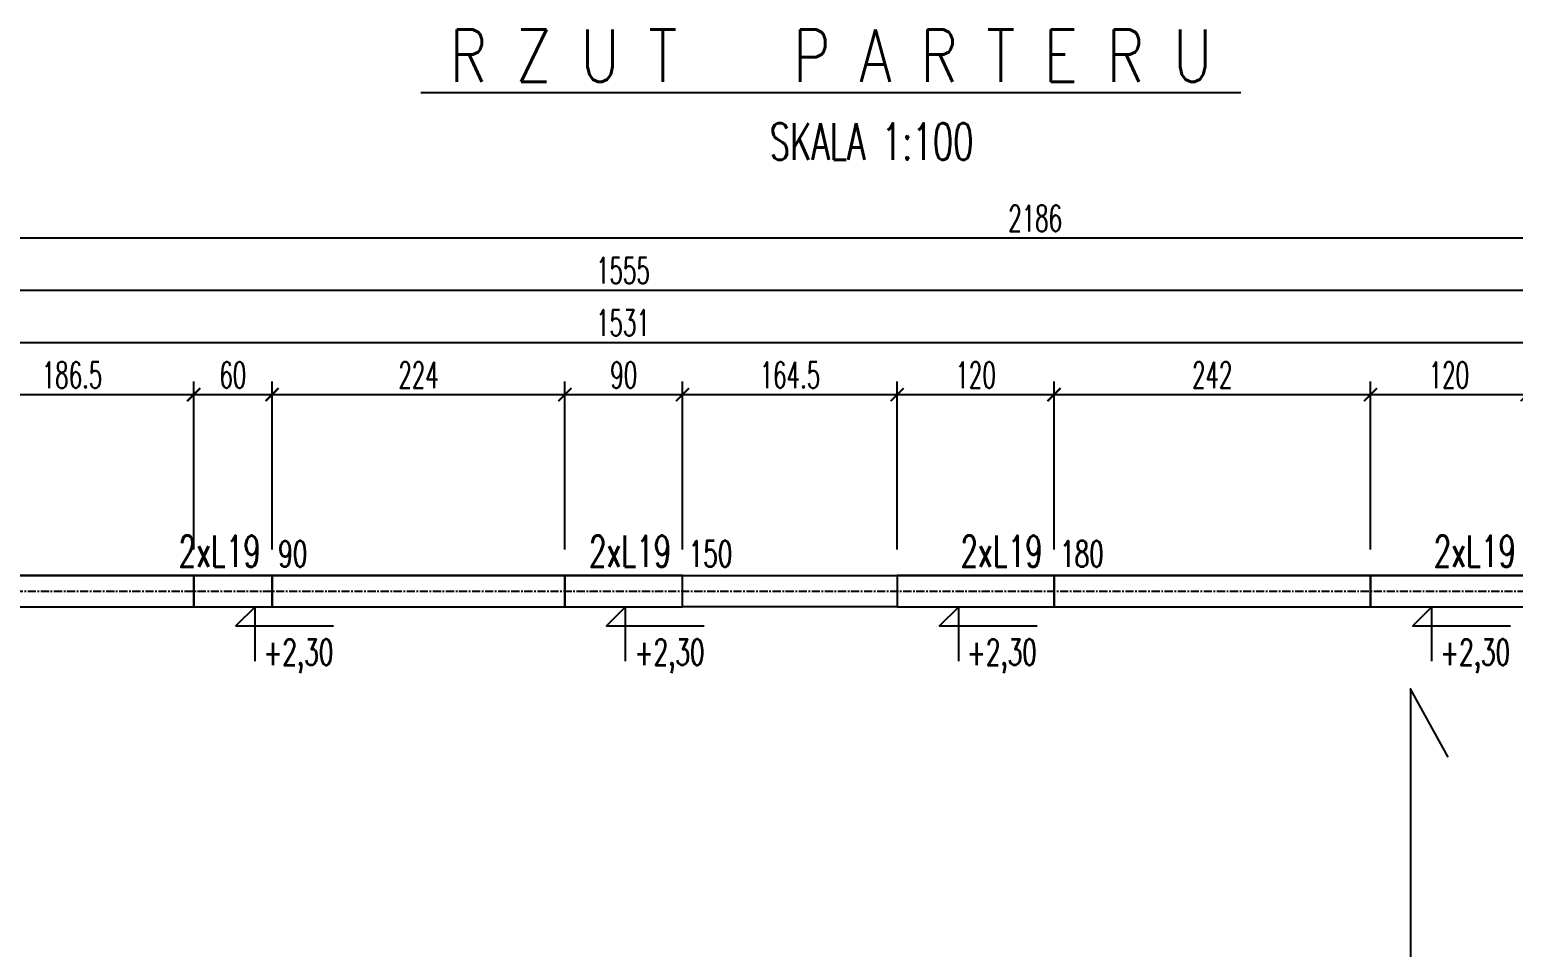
# Model space of a CAD drawing. Header units: millimetres. Extents: x -24587 to 33255, y -70862 to 32.
# Drawn here: x 26120 to 27256, y -60876 to -60174 of the extents above; entities that cross this region are included whole.
import ezdxf
from ezdxf.enums import TextEntityAlignment as Align

# ---------------------------------------------------------------- set-up
doc = ezdxf.new("R2010")
doc.units = ezdxf.units.MM
doc.header["$LTSCALE"] = 5
doc.linetypes.add('CENTER', pattern=[2, 1.25, -0.25, 0.25, -0.25])
doc.layers.get('Defpoints').update_dxf_attribs({"color": 251})
for name, color, linetype in [('K-NADPROŻA', 61, 'Continuous'), ('K-OSIE', 9, 'CENTER'), ('K-SCIANY', 2, 'Continuous'), ('K-STROPY', 161, 'Continuous'), ('K-TEXT 2.4mm', 71, 'Continuous'), ('K-TEXT 2.8mm', 101, 'Continuous'), ('K-TEXT 2mm', 254, 'Continuous'), ('K-TEXT 4mm', 4, 'Continuous'), ('K-WYMIARY', 1, 'Continuous')]:
    doc.layers.add(name, color=color, linetype=linetype)
doc.styles.add('text 2.4mm', font='romans.shx', dxfattribs={"width": 0.65})
doc.styles.add('text 2.8mm', font='romans.shx', dxfattribs={"width": 0.65})
doc.styles.add('text 2mm', font='romans.shx', dxfattribs={"width": 0.65})
doc.styles.add('text 4mm', font='romans.shx', dxfattribs={"width": 0.8})
doc.styles.add('WYM1', font='romanszb.shx', dxfattribs={"width": 0.6})
doc.dimstyles.new('CM100', dxfattribs={"dimscale": 5, "dimtxt": 2, "dimasz": 1, "dimexe": 1, "dimexo": 2, "dimgap": 0.5, "dimtad": 1, "dimrnd": 0.5, "dimdsep": 46, "dimtxsty": 'WYM1', "dimblk": 'OBLIQUE', "dimcen": 0, "dimdle": 1, "dimclrd": 253, "dimclre": 251, "dimclrt": 30, "dimadec": 0, "dimazin": 0, "dimtfac": 1, "dimtix": 1, "dimtmove": 0, "dimatfit": 0, "dimfxl": 1, "dimtfillclr": 256, "dimtolj": 1, "dimarcsym": 0})

# ---------------------------------------------------------------- blocks, each defined once
blk = doc.blocks.new('A$C5f19c05e')
blk.add_lwpolyline([(-358, 0), (2387.8, 0)])
blk = doc.blocks.new('_ArchTick')
at = {"color": 0, "linetype": 'ByBlock', "const_width": 0.15}
blk.add_lwpolyline([(-0.5, -0.5), (0.5, 0.5)], dxfattribs=at)
blk = doc.blocks.new('*D402')
at = {"layer": 'Defpoints', "color": 0, "transparency": 16777216}
for p in [(25796.6, -60223.4), (27982.6, -60223.4), (27982.6, -60333)]:
    blk.add_point(p, dxfattribs=at)
at = {"layer": 'K-WYMIARY', "color": 251, "lineweight": -2, "transparency": 16777216}
for p, q in [((25796.6, -60243.4), (25796.6, -60343)), ((27982.6, -60243.4), (27982.6, -60343))]:
    blk.add_line(p, q, dxfattribs=at)
at = {"layer": 'K-WYMIARY', "color": 253, "lineweight": -2, "transparency": 16777216}
blk.add_line((25786.6, -60333), (27992.6, -60333), dxfattribs=at)
at = {"layer": 'K-WYMIARY', "color": 253, "lineweight": -2, "transparency": 16777216, "xscale": 10, "yscale": 10, "zscale": 10, "rotation": 180}
blk.add_blockref('_ArchTick', (25796.6, -60333), dxfattribs=at)
at = {"layer": 'K-WYMIARY', "color": 253, "lineweight": -2, "transparency": 16777216, "xscale": 10, "yscale": 10, "zscale": 10}
blk.add_blockref('_ArchTick', (27982.6, -60333), dxfattribs=at)
at = {"layer": 'K-WYMIARY', "color": 30, "transparency": 16777216, "insert": (26889.6, -60318), "char_height": 20, "attachment_point": 5, "style": 'WYM1'}
blk.add_mtext('\\A1;2186', dxfattribs=at)
blk = doc.blocks.new('*D401')
at = {"layer": 'Defpoints', "color": 0, "transparency": 16777216}
for p in [(25796.6, -60223.4), (27351.6, -60373), (27351.6, -60373)]:
    blk.add_point(p, dxfattribs=at)
at = {"layer": 'K-WYMIARY', "color": 251, "lineweight": -2, "transparency": 16777216}
for p, q in [((25796.6, -60243.4), (25796.6, -60383)), ((27351.6, -60353), (27351.6, -60363))]:
    blk.add_line(p, q, dxfattribs=at)
at = {"layer": 'K-WYMIARY', "color": 253, "lineweight": -2, "transparency": 16777216}
blk.add_line((25786.6, -60373), (27361.6, -60373), dxfattribs=at)
at = {"layer": 'K-WYMIARY', "color": 253, "lineweight": -2, "transparency": 16777216, "xscale": 10, "yscale": 10, "zscale": 10, "rotation": 180}
blk.add_blockref('_ArchTick', (25796.6, -60373), dxfattribs=at)
at = {"layer": 'K-WYMIARY', "color": 253, "lineweight": -2, "transparency": 16777216, "xscale": 10, "yscale": 10, "zscale": 10}
blk.add_blockref('_ArchTick', (27351.6, -60373), dxfattribs=at)
at = {"layer": 'K-WYMIARY', "color": 30, "transparency": 16777216, "insert": (26574.1, -60358), "char_height": 20, "attachment_point": 5, "style": 'WYM1'}
blk.add_mtext('\\A1;1555', dxfattribs=at)
blk = doc.blocks.new('*D313')
at = {"layer": 'Defpoints', "color": 0, "transparency": 16777216}
for p in [(27339.6, -60413), (25808.6, -60615.5), (27339.6, -60615.5)]:
    blk.add_point(p, dxfattribs=at)
at = {"layer": 'K-WYMIARY', "color": 251, "lineweight": -2, "transparency": 16777216}
for p, q in [((25808.6, -60595.5), (25808.6, -60403)), ((27339.6, -60595.5), (27339.6, -60403))]:
    blk.add_line(p, q, dxfattribs=at)
at = {"layer": 'K-WYMIARY', "color": 253, "lineweight": -2, "transparency": 16777216}
blk.add_line((25798.6, -60413), (27349.6, -60413), dxfattribs=at)
at = {"layer": 'K-WYMIARY', "color": 253, "lineweight": -2, "transparency": 16777216, "xscale": 10, "yscale": 10, "zscale": 10, "rotation": 180}
blk.add_blockref('_ArchTick', (25808.6, -60413), dxfattribs=at)
at = {"layer": 'K-WYMIARY', "color": 253, "lineweight": -2, "transparency": 16777216, "xscale": 10, "yscale": 10, "zscale": 10}
blk.add_blockref('_ArchTick', (27339.6, -60413), dxfattribs=at)
at = {"layer": 'K-WYMIARY', "color": 30, "transparency": 16777216, "insert": (26574.1, -60398), "char_height": 20, "attachment_point": 5, "style": 'WYM1'}
blk.add_mtext('\\A1;1531', dxfattribs=at)
blk = doc.blocks.new('*D383')
at = {"layer": 'Defpoints', "color": 0, "transparency": 16777216}
for p in [(26245.6, -60453), (26059.4, -60591.5), (26245.6, -60591.5)]:
    blk.add_point(p, dxfattribs=at)
at = {"layer": 'K-WYMIARY', "color": 251, "lineweight": -2, "transparency": 16777216}
for p, q in [((26059.4, -60571.5), (26059.4, -60443)), ((26245.6, -60571.5), (26245.6, -60443))]:
    blk.add_line(p, q, dxfattribs=at)
at = {"layer": 'K-WYMIARY', "color": 253, "lineweight": -2, "transparency": 16777216}
blk.add_line((26049.4, -60453), (26255.6, -60453), dxfattribs=at)
at = {"layer": 'K-WYMIARY', "color": 253, "lineweight": -2, "transparency": 16777216, "xscale": 10, "yscale": 10, "zscale": 10, "rotation": 180}
blk.add_blockref('_ArchTick', (26059.4, -60453), dxfattribs=at)
at = {"layer": 'K-WYMIARY', "color": 253, "lineweight": -2, "transparency": 16777216, "xscale": 10, "yscale": 10, "zscale": 10}
blk.add_blockref('_ArchTick', (26245.6, -60453), dxfattribs=at)
at = {"layer": 'K-WYMIARY', "color": 30, "transparency": 16777216, "insert": (26152.5, -60438), "char_height": 20, "attachment_point": 5, "style": 'WYM1'}
blk.add_mtext('\\A1;186.5', dxfattribs=at)
blk = doc.blocks.new('*D384')
at = {"layer": 'Defpoints', "color": 0, "transparency": 16777216}
for p in [(26305.6, -60453), (26245.6, -60591.5), (26305.6, -60591.5)]:
    blk.add_point(p, dxfattribs=at)
at = {"layer": 'K-WYMIARY', "color": 251, "lineweight": -2, "transparency": 16777216}
for p, q in [((26245.6, -60571.5), (26245.6, -60443)), ((26305.6, -60571.5), (26305.6, -60443))]:
    blk.add_line(p, q, dxfattribs=at)
at = {"layer": 'K-WYMIARY', "color": 253, "lineweight": -2, "transparency": 16777216}
blk.add_line((26235.6, -60453), (26315.6, -60453), dxfattribs=at)
at = {"layer": 'K-WYMIARY', "color": 253, "lineweight": -2, "transparency": 16777216, "xscale": 10, "yscale": 10, "zscale": 10, "rotation": 180}
blk.add_blockref('_ArchTick', (26245.6, -60453), dxfattribs=at)
at = {"layer": 'K-WYMIARY', "color": 253, "lineweight": -2, "transparency": 16777216, "xscale": 10, "yscale": 10, "zscale": 10}
blk.add_blockref('_ArchTick', (26305.6, -60453), dxfattribs=at)
at = {"layer": 'K-WYMIARY', "color": 30, "transparency": 16777216, "insert": (26275.6, -60438), "char_height": 20, "attachment_point": 5, "style": 'WYM1'}
blk.add_mtext('\\A1;60', dxfattribs=at)
blk = doc.blocks.new('*D385')
at = {"layer": 'Defpoints', "color": 0, "transparency": 16777216}
for p in [(26529.7, -60453), (26305.6, -60591.5), (26529.7, -60591.5)]:
    blk.add_point(p, dxfattribs=at)
at = {"layer": 'K-WYMIARY', "color": 251, "lineweight": -2, "transparency": 16777216}
for p, q in [((26305.6, -60571.5), (26305.6, -60443)), ((26529.7, -60571.5), (26529.7, -60443))]:
    blk.add_line(p, q, dxfattribs=at)
at = {"layer": 'K-WYMIARY', "color": 253, "lineweight": -2, "transparency": 16777216}
blk.add_line((26295.6, -60453), (26539.7, -60453), dxfattribs=at)
at = {"layer": 'K-WYMIARY', "color": 253, "lineweight": -2, "transparency": 16777216, "xscale": 10, "yscale": 10, "zscale": 10, "rotation": 180}
blk.add_blockref('_ArchTick', (26305.6, -60453), dxfattribs=at)
at = {"layer": 'K-WYMIARY', "color": 253, "lineweight": -2, "transparency": 16777216, "xscale": 10, "yscale": 10, "zscale": 10}
blk.add_blockref('_ArchTick', (26529.7, -60453), dxfattribs=at)
at = {"layer": 'K-WYMIARY', "color": 30, "transparency": 16777216, "insert": (26417.7, -60438), "char_height": 20, "attachment_point": 5, "style": 'WYM1'}
blk.add_mtext('\\A1;224', dxfattribs=at)
blk = doc.blocks.new('*D386')
at = {"layer": 'Defpoints', "color": 0, "transparency": 16777216}
for p in [(26619.7, -60453), (26529.7, -60591.5), (26619.7, -60591.5)]:
    blk.add_point(p, dxfattribs=at)
at = {"layer": 'K-WYMIARY', "color": 251, "lineweight": -2, "transparency": 16777216}
for p, q in [((26529.7, -60571.5), (26529.7, -60443)), ((26619.7, -60571.5), (26619.7, -60443))]:
    blk.add_line(p, q, dxfattribs=at)
at = {"layer": 'K-WYMIARY', "color": 253, "lineweight": -2, "transparency": 16777216}
blk.add_line((26519.7, -60453), (26629.7, -60453), dxfattribs=at)
at = {"layer": 'K-WYMIARY', "color": 253, "lineweight": -2, "transparency": 16777216, "xscale": 10, "yscale": 10, "zscale": 10, "rotation": 180}
blk.add_blockref('_ArchTick', (26529.7, -60453), dxfattribs=at)
at = {"layer": 'K-WYMIARY', "color": 253, "lineweight": -2, "transparency": 16777216, "xscale": 10, "yscale": 10, "zscale": 10}
blk.add_blockref('_ArchTick', (26619.7, -60453), dxfattribs=at)
at = {"layer": 'K-WYMIARY', "color": 30, "transparency": 16777216, "insert": (26574.7, -60438), "char_height": 20, "attachment_point": 5, "style": 'WYM1'}
blk.add_mtext('\\A1;90', dxfattribs=at)
blk = doc.blocks.new('*D396')
at = {"layer": 'Defpoints', "color": 0, "transparency": 16777216}
for p in [(26784, -60453), (26619.7, -60591.5), (26784, -60591.5)]:
    blk.add_point(p, dxfattribs=at)
at = {"layer": 'K-WYMIARY', "color": 251, "lineweight": -2, "transparency": 16777216}
for p, q in [((26619.7, -60571.5), (26619.7, -60443)), ((26784, -60571.5), (26784, -60443))]:
    blk.add_line(p, q, dxfattribs=at)
at = {"layer": 'K-WYMIARY', "color": 253, "lineweight": -2, "transparency": 16777216}
blk.add_line((26609.7, -60453), (26794, -60453), dxfattribs=at)
at = {"layer": 'K-WYMIARY', "color": 253, "lineweight": -2, "transparency": 16777216, "xscale": 10, "yscale": 10, "zscale": 10, "rotation": 180}
blk.add_blockref('_ArchTick', (26619.7, -60453), dxfattribs=at)
at = {"layer": 'K-WYMIARY', "color": 253, "lineweight": -2, "transparency": 16777216, "xscale": 10, "yscale": 10, "zscale": 10}
blk.add_blockref('_ArchTick', (26784, -60453), dxfattribs=at)
at = {"layer": 'K-WYMIARY', "color": 30, "transparency": 16777216, "insert": (26701.9, -60438), "char_height": 20, "attachment_point": 5, "style": 'WYM1'}
blk.add_mtext('\\A1;164.5', dxfattribs=at)
blk = doc.blocks.new('*D397')
at = {"layer": 'Defpoints', "color": 0, "transparency": 16777216}
for p in [(26904, -60453), (26784, -60591.5), (26904, -60591.5)]:
    blk.add_point(p, dxfattribs=at)
at = {"layer": 'K-WYMIARY', "color": 251, "lineweight": -2, "transparency": 16777216}
for p, q in [((26784, -60571.5), (26784, -60443)), ((26904, -60571.5), (26904, -60443))]:
    blk.add_line(p, q, dxfattribs=at)
at = {"layer": 'K-WYMIARY', "color": 253, "lineweight": -2, "transparency": 16777216}
blk.add_line((26774, -60453), (26914, -60453), dxfattribs=at)
at = {"layer": 'K-WYMIARY', "color": 253, "lineweight": -2, "transparency": 16777216, "xscale": 10, "yscale": 10, "zscale": 10, "rotation": 180}
blk.add_blockref('_ArchTick', (26784, -60453), dxfattribs=at)
at = {"layer": 'K-WYMIARY', "color": 253, "lineweight": -2, "transparency": 16777216, "xscale": 10, "yscale": 10, "zscale": 10}
blk.add_blockref('_ArchTick', (26904, -60453), dxfattribs=at)
at = {"layer": 'K-WYMIARY', "color": 30, "transparency": 16777216, "insert": (26844, -60438), "char_height": 20, "attachment_point": 5, "style": 'WYM1'}
blk.add_mtext('\\A1;120', dxfattribs=at)
blk = doc.blocks.new('*D398')
at = {"layer": 'Defpoints', "color": 0, "transparency": 16777216}
for p in [(27146.2, -60453), (26904, -60591.5), (27146.2, -60591.5)]:
    blk.add_point(p, dxfattribs=at)
at = {"layer": 'K-WYMIARY', "color": 251, "lineweight": -2, "transparency": 16777216}
for p, q in [((26904, -60571.5), (26904, -60443)), ((27146.2, -60571.5), (27146.2, -60443))]:
    blk.add_line(p, q, dxfattribs=at)
at = {"layer": 'K-WYMIARY', "color": 253, "lineweight": -2, "transparency": 16777216}
blk.add_line((26894, -60453), (27156.2, -60453), dxfattribs=at)
at = {"layer": 'K-WYMIARY', "color": 253, "lineweight": -2, "transparency": 16777216, "xscale": 10, "yscale": 10, "zscale": 10, "rotation": 180}
blk.add_blockref('_ArchTick', (26904, -60453), dxfattribs=at)
at = {"layer": 'K-WYMIARY', "color": 253, "lineweight": -2, "transparency": 16777216, "xscale": 10, "yscale": 10, "zscale": 10}
blk.add_blockref('_ArchTick', (27146.2, -60453), dxfattribs=at)
at = {"layer": 'K-WYMIARY', "color": 30, "transparency": 16777216, "insert": (27025.1, -60438), "char_height": 20, "attachment_point": 5, "style": 'WYM1'}
blk.add_mtext('\\A1;242', dxfattribs=at)
blk = doc.blocks.new('*D399')
at = {"layer": 'Defpoints', "color": 0, "transparency": 16777216}
for p in [(27266.2, -60453), (27146.2, -60591.5), (27266.2, -60591.5)]:
    blk.add_point(p, dxfattribs=at)
at = {"layer": 'K-WYMIARY', "color": 251, "lineweight": -2, "transparency": 16777216}
for p, q in [((27146.2, -60571.5), (27146.2, -60443)), ((27266.2, -60571.5), (27266.2, -60443))]:
    blk.add_line(p, q, dxfattribs=at)
at = {"layer": 'K-WYMIARY', "color": 253, "lineweight": -2, "transparency": 16777216}
blk.add_line((27136.2, -60453), (27276.2, -60453), dxfattribs=at)
at = {"layer": 'K-WYMIARY', "color": 253, "lineweight": -2, "transparency": 16777216, "xscale": 10, "yscale": 10, "zscale": 10, "rotation": 180}
blk.add_blockref('_ArchTick', (27146.2, -60453), dxfattribs=at)
at = {"layer": 'K-WYMIARY', "color": 253, "lineweight": -2, "transparency": 16777216, "xscale": 10, "yscale": 10, "zscale": 10}
blk.add_blockref('_ArchTick', (27266.2, -60453), dxfattribs=at)
at = {"layer": 'K-WYMIARY', "color": 30, "transparency": 16777216, "insert": (27206.2, -60438), "char_height": 20, "attachment_point": 5, "style": 'WYM1'}
blk.add_mtext('\\A1;120', dxfattribs=at)

msp = doc.modelspace()

# ---------------------------------------------------------------- linework, layer by layer
at = {"layer": 'K-NADPROŻA'}
for points in [[(26245.64, -60615.46), (26305.64, -60615.46), (26305.64, -60591.46), (26245.64, -60591.46)], [(26529.713, -60615.46), (26619.713, -60615.46), (26619.713, -60591.46), (26529.713, -60591.46)], [(26784.032, -60615.46), (26904.032, -60615.46), (26904.032, -60591.46), (26784.032, -60591.46)], [(27146.205, -60615.46), (27266.205, -60615.46), (27266.205, -60591.46), (27146.205, -60591.46)]]:
    msp.add_lwpolyline(points, close=True, dxfattribs=at)
at = {"layer": 'K-SCIANY'}
for points in [[(26059.351, -60615.46), (26245.64, -60615.46), (26245.64, -60591.46), (26059.351, -60591.46)], [(26305.64, -60615.46), (26529.713, -60615.46), (26529.713, -60591.46), (26305.64, -60591.46)], [(26784.032, -60615.46), (26619.713, -60615.46), (26619.713, -60591.46), (26784.032, -60591.46)], [(26904.032, -60615.46), (27146.205, -60615.46), (27146.205, -60591.46), (26904.032, -60591.46)]]:
    msp.add_lwpolyline(points, close=True, dxfattribs=at)
at = {"layer": 'K-STROPY'}
msp.add_lwpolyline([(25784.64, -60591.46), (27994.64, -60591.46), (27994.64, -61561.46), (25784.64, -61561.46)], close=True, dxfattribs=at)
at = {"layer": 'K-STROPY', "lineweight": -2}
msp.add_lwpolyline([(27205.535, -60730.641), (27176.808, -60678.136), (27176.808, -61534.755), (27148.08, -61482.25)], dxfattribs=at)
at = {"layer": 'K-TEXT 2mm', "lineweight": -2}
for points in [[(26292.647, -60657.112), (26292.647, -60615.46), (26277.971, -60630.136), (26352.677, -60630.136)], [(26576.117, -60657.112), (26576.117, -60615.46), (26561.442, -60630.136), (26636.148, -60630.136)], [(26831.039, -60657.112), (26831.039, -60615.46), (26816.363, -60630.136), (26891.069, -60630.136)], [(27193.212, -60657.112), (27193.212, -60615.46), (27178.536, -60630.136), (27253.242, -60630.136)]]:
    msp.add_lwpolyline(points, dxfattribs=at)

# ---------------------------------------------------------------- block references
at = {"layer": 'K-OSIE'}
msp.add_blockref('A$C5f19c05e', (25796.64, -60603.46), dxfattribs=at)

# ---------------------------------------------------------------- texts
at = {"layer": 'K-TEXT 2.4mm', "style": 'text 2.4mm', "width": 0.65}
for p in [(26265.518, -60572.899), (26579.591, -60572.899), (26863.91, -60572.899), (27226.083, -60572.899)]:
    msp.add_text('2xL19', height=24, rotation=360, dxfattribs=at).set_placement(p, align=Align.MIDDLE_CENTER)
at = {"layer": 'K-TEXT 2.8mm', "lineweight": -2, "style": 'text 2.8mm', "width": 0.65}
msp.add_text('SKALA 1:100', height=28, dxfattribs=at).set_placement((26686.398, -60273.239))
at = {"layer": 'K-TEXT 2mm', "lineweight": -2, "style": 'text 2mm', "width": 0.65}
for s, p in [('90', (26310.32, -60584.899)), ('150', (26624.393, -60584.899)), ('180', (26908.712, -60584.899)), ('+2,30', (26298.994, -60660.167)), ('+2,30', (26583.067, -60660.167)), ('+2,30', (26837.386, -60660.167)), ('+2,30', (27199.559, -60660.167))]:
    msp.add_text(s, height=20, dxfattribs=at).set_placement(p)
at = {"layer": 'K-TEXT 4mm', "lineweight": -2, "style": 'text 4mm', "width": 0.8}
msp.add_text('%%U R Z U T   P A R T E R U ', height=40, dxfattribs=at).set_placement((26419.492, -60213.584))

# ---------------------------------------------------------------- dimensions: what is measured, and where the dimension line sits
at = {"layer": 'K-WYMIARY'}
for base, p1, p2, override, picture, middle in [((27982.64, -60333.044), (25796.64, -60223.421), (27982.64, -60223.421), {"dimscale": 10, "dimblk": 'ArchTick'}, '*D402', (26889.64, -60318.044)), ((27351.64, -60373.044), (25796.64, -60223.421), (27351.64, -60373.044), {"dimscale": 10, "dimblk": 'ArchTick'}, '*D401', (26574.14, -60358.044)), ((27339.64, -60413.044), (25808.64, -60615.46), (27339.64, -60615.46), {"dimscale": 10, "dimblk": 'ArchTick', "dimtmove": 1}, '*D313', (26574.14, -60398.044)), ((26245.64, -60453.044), (26059.351, -60591.46), (26245.64, -60591.46), {"dimscale": 10, "dimblk": 'ArchTick', "dimtmove": 1}, '*D383', (26152.496, -60438.044)), ((26305.64, -60453.044), (26245.64, -60591.46), (26305.64, -60591.46), {"dimscale": 10, "dimblk": 'ArchTick', "dimtmove": 1}, '*D384', (26275.64, -60438.044)), ((26529.713, -60453.044), (26305.64, -60591.46), (26529.713, -60591.46), {"dimscale": 10, "dimblk": 'ArchTick', "dimtmove": 1}, '*D385', (26417.676, -60438.044)), ((26619.713, -60453.044), (26529.713, -60591.46), (26619.713, -60591.46), {"dimscale": 10, "dimblk": 'ArchTick', "dimtmove": 1}, '*D386', (26574.713, -60438.044)), ((26784.032, -60453.044), (26619.713, -60591.46), (26784.032, -60591.46), {"dimscale": 10, "dimblk": 'ArchTick', "dimtmove": 1}, '*D396', (26701.872, -60438.044)), ((26904.032, -60453.044), (26784.032, -60591.46), (26904.032, -60591.46), {"dimscale": 10, "dimblk": 'ArchTick', "dimtmove": 1}, '*D397', (26844.032, -60438.044)), ((27146.205, -60453.044), (26904.032, -60591.46), (27146.205, -60591.46), {"dimscale": 10, "dimblk": 'ArchTick', "dimtmove": 1}, '*D398', (27025.118, -60438.044)), ((27266.205, -60453.044), (27146.205, -60591.46), (27266.205, -60591.46), {"dimscale": 10, "dimblk": 'ArchTick', "dimtmove": 1}, '*D399', (27206.205, -60438.044))]:
    dim = msp.add_linear_dim(base=base, p1=p1, p2=p2, dimstyle='CM100', override=override, dxfattribs=at)
    dim.commit()
    dim.dimension.update_dxf_attribs({"geometry": picture, "text_midpoint": middle})

doc.saveas('drawing.dxf')
